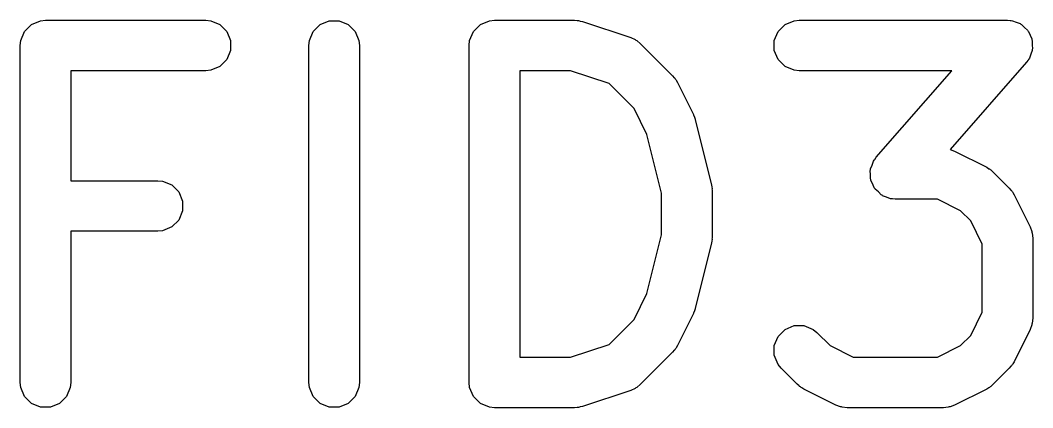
# Model space of a CAD drawing. Extents: x 1.5 to 88.5, y 4.3 to 54.6.
# Drawn here: x 85.52 to 88.527, y 4.42 to 5.57 of the extents above; entities that cross this region are included whole.
import ezdxf

# ---------------------------------------------------------------- set-up
doc = ezdxf.new("R2010")
doc.units = 0
doc.layers.add('BLACK', color=7, linetype='CONTINUOUS')

msp = doc.modelspace()

# ---------------------------------------------------------------- linework, layer by layer
at = {"layer": 'BLACK', "linetype": 'CONTINUOUS'}
for p, q in [((85.55357, 5.55754), (85.580606, 5.568739)), ((85.580606, 5.568739), (85.595238, 5.57018)), ((85.595238, 5.57018), (86.071428, 5.57018)), ((86.071428, 5.57018), (86.08606, 5.568739)), ((86.08606, 5.568739), (86.113096, 5.55754)), ((86.410713, 5.55754), (86.437749, 5.568739)), ((86.437749, 5.568739), (86.467013, 5.568739)), ((86.467013, 5.568739), (86.494049, 5.55754)), ((86.886903, 5.55754), (86.913939, 5.568739)), ((86.913939, 5.568739), (86.928571, 5.57018)), ((86.928571, 5.57018), (87.166666, 5.57018)), ((87.166666, 5.57018), (87.174071, 5.56945)), ((87.174071, 5.56945), (87.176046, 5.569591)), ((87.176046, 5.569591), (87.178643, 5.569)), ((87.178643, 5.569), (87.181298, 5.568739)), ((87.181298, 5.568739), (87.183129, 5.56798)), ((87.183129, 5.56798), (87.190383, 5.566331)), ((87.190383, 5.566331), (87.33324, 5.518712)), ((87.791665, 5.55754), (87.818701, 5.568739)), ((87.818701, 5.568739), (87.833333, 5.57018)), ((87.833333, 5.57018), (88.45238, 5.57018)), ((88.45238, 5.57018), (88.460118, 5.569417)), ((88.460118, 5.569417), (88.462086, 5.569549)), ((88.462086, 5.569549), (88.463441, 5.56909)), ((88.463441, 5.56909), (88.467012, 5.568739)), ((88.467012, 5.568739), (88.478269, 5.564075)), ((88.478269, 5.564075), (88.489807, 5.560174)), ((85.521679, 5.509812), (85.532878, 5.536848)), ((85.532878, 5.536848), (85.55357, 5.55754)), ((86.113096, 5.55754), (86.133788, 5.536848)), ((86.133788, 5.536848), (86.144987, 5.509812)), ((86.378822, 5.509812), (86.390021, 5.536848)), ((86.390021, 5.536848), (86.410713, 5.55754)), ((86.494049, 5.55754), (86.514741, 5.536848)), ((86.514741, 5.536848), (86.52594, 5.509812)), ((86.855012, 5.509812), (86.866211, 5.536848)), ((86.866211, 5.536848), (86.886903, 5.55754)), ((87.759774, 5.509812), (87.770973, 5.536848)), ((87.770973, 5.536848), (87.791665, 5.55754)), ((88.489807, 5.560174), (88.491711, 5.558508)), ((88.491711, 5.558508), (88.494048, 5.55754)), ((88.494048, 5.55754), (88.502658, 5.548929)), ((88.502658, 5.548929), (88.511831, 5.540904)), ((88.511831, 5.540904), (88.512953, 5.538634)), ((88.512953, 5.538634), (88.51474, 5.536848)), ((88.51474, 5.536848), (88.5194, 5.525597)), ((85.520238, 5.49518), (85.521679, 5.509812)), ((86.144987, 5.509812), (86.144987, 5.480548)), ((86.377381, 5.49518), (86.378822, 5.509812)), ((86.52594, 5.509812), (86.527381, 5.49518)), ((86.853571, 5.49518), (86.855012, 5.509812)), ((87.33324, 5.518712), (87.346665, 5.512718)), ((87.346665, 5.512718), (87.3487, 5.510952)), ((87.3487, 5.510952), (87.351191, 5.509921)), ((87.351191, 5.509921), (87.362556, 5.500594)), ((87.759774, 5.480548), (87.759774, 5.509812)), ((88.5194, 5.525597), (88.524803, 5.514672)), ((88.524803, 5.514672), (88.524971, 5.512148)), ((88.524971, 5.512148), (88.525939, 5.509812)), ((88.525939, 5.509812), (88.525939, 5.497627)), ((85.520238, 4.49518), (85.520238, 5.49518)), ((86.144987, 5.480548), (86.133788, 5.453512)), ((86.377381, 4.49518), (86.377381, 5.49518)), ((86.527381, 5.49518), (86.527381, 4.49518)), ((86.853571, 4.49518), (86.853571, 5.49518)), ((87.362556, 5.500594), (87.457794, 5.405356)), ((87.770973, 5.453512), (87.759774, 5.480548)), ((88.525939, 5.480548), (88.521275, 5.46929)), ((88.525939, 5.497627), (88.526749, 5.485474)), ((88.526749, 5.485474), (88.525939, 5.483078)), ((88.525939, 5.483078), (88.525939, 5.480548)), ((86.133788, 5.453512), (86.113096, 5.43282)), ((87.791665, 5.43282), (87.770973, 5.453512)), ((88.508823, 5.445792), (88.281927, 5.186482)), ((88.513344, 5.452116), (88.508823, 5.445792)), ((88.51474, 5.453512), (88.513344, 5.452116)), ((88.515288, 5.454835), (88.51474, 5.453512)), ((88.517374, 5.457753), (88.515288, 5.454835)), ((88.521275, 5.46929), (88.517374, 5.457753)), ((86.071428, 5.42018), (85.670238, 5.42018)), ((85.670238, 5.42018), (85.670238, 5.09399)), ((86.08606, 5.421621), (86.071428, 5.42018)), ((86.113096, 5.43282), (86.08606, 5.421621)), ((87.154496, 5.42018), (87.003571, 5.42018)), ((87.003571, 5.42018), (87.003571, 4.57018)), ((87.269009, 5.382008), (87.154496, 5.42018)), ((87.818701, 5.421621), (87.791665, 5.43282)), ((87.833333, 5.42018), (87.818701, 5.421621)), ((88.287098, 5.42018), (87.833333, 5.42018)), ((88.062604, 5.163616), (88.287098, 5.42018)), ((87.457794, 5.405356), (87.462514, 5.399605)), ((87.462514, 5.399605), (87.464011, 5.398307)), ((87.464011, 5.398307), (87.46543, 5.396052)), ((87.46543, 5.396052), (87.467122, 5.393991)), ((87.467122, 5.393991), (87.46788, 5.392158)), ((87.46788, 5.392158), (87.471843, 5.385864)), ((87.471843, 5.385864), (87.519462, 5.290626)), ((87.343122, 5.307896), (87.269009, 5.382008)), ((87.381615, 5.230909), (87.343122, 5.307896)), ((87.519462, 5.290626), (87.519871, 5.289556)), ((87.519871, 5.289556), (87.520194, 5.289121)), ((87.520194, 5.289121), (87.522386, 5.282984)), ((87.522386, 5.282984), (87.524717, 5.276895)), ((87.524717, 5.276895), (87.524755, 5.276354)), ((87.524755, 5.276354), (87.525141, 5.275275)), ((87.525141, 5.275275), (87.57276, 5.084799)), ((87.424999, 5.057375), (87.381615, 5.230909)), ((88.281927, 5.186482), (88.295445, 5.18131)), ((88.295445, 5.18131), (88.390683, 5.133691)), ((88.050151, 5.140117), (88.054053, 5.151655)), ((88.054053, 5.151655), (88.056138, 5.154572)), ((88.056138, 5.154572), (88.056687, 5.155896)), ((88.056687, 5.155896), (88.058082, 5.157291)), ((88.058082, 5.157291), (88.062604, 5.163616)), ((88.044678, 5.123934), (88.045488, 5.126329)), ((88.045488, 5.11178), (88.044678, 5.123934)), ((88.045488, 5.12886), (88.050151, 5.140117)), ((88.045488, 5.126329), (88.045488, 5.12886)), ((88.390683, 5.133691), (88.396982, 5.129726)), ((88.396982, 5.129726), (88.39881, 5.128969)), ((88.39881, 5.128969), (88.400866, 5.12728)), ((88.400866, 5.12728), (88.403126, 5.125859)), ((88.403126, 5.125859), (88.404425, 5.12436)), ((88.404425, 5.12436), (88.410175, 5.119642)), ((88.410175, 5.119642), (88.457794, 5.072023)), ((85.670238, 5.09399), (85.928571, 5.09399)), ((85.928571, 5.09399), (85.943203, 5.092549)), ((85.943203, 5.092549), (85.970239, 5.08135)), ((87.57276, 5.084799), (87.573135, 5.082262)), ((87.573135, 5.082262), (87.573558, 5.081241)), ((88.045488, 5.099596), (88.045488, 5.11178)), ((88.046455, 5.097259), (88.045488, 5.099596)), ((88.046624, 5.094736), (88.046455, 5.097259)), ((88.052026, 5.08381), (88.046624, 5.094736)), ((88.056687, 5.07256), (88.052026, 5.08381)), ((85.970239, 5.08135), (85.990931, 5.060658)), ((85.990931, 5.060658), (86.00213, 5.033622)), ((87.424999, 4.932986), (87.424999, 5.057375)), ((87.573558, 5.081241), (87.5741, 5.075728)), ((87.5741, 5.075728), (87.57491, 5.070255)), ((87.57491, 5.070255), (87.574747, 5.069162)), ((87.574747, 5.069162), (87.574999, 5.066609)), ((87.574999, 5.066609), (87.574999, 4.923752)), ((88.058473, 5.070773), (88.056687, 5.07256)), ((88.059596, 5.068504), (88.058473, 5.070773)), ((88.068768, 5.060478), (88.059596, 5.068504)), ((88.077379, 5.051868), (88.068768, 5.060478)), ((88.457794, 5.072023), (88.462512, 5.066273)), ((88.462512, 5.066273), (88.464011, 5.064974)), ((88.464011, 5.064974), (88.465432, 5.062714)), ((88.465432, 5.062714), (88.467121, 5.060658)), ((88.467121, 5.060658), (88.467878, 5.05883)), ((88.467878, 5.05883), (88.471843, 5.052531)), ((88.471843, 5.052531), (88.519462, 4.957293)), ((86.00213, 5.033622), (86.00213, 5.004358)), ((88.079715, 5.050899), (88.077379, 5.051868)), ((88.08162, 5.049234), (88.079715, 5.050899)), ((88.093157, 5.045332), (88.08162, 5.049234)), ((88.104415, 5.040669), (88.093157, 5.045332)), ((88.107985, 5.040317), (88.104415, 5.040669)), ((88.109341, 5.039859), (88.107985, 5.040317)), ((88.111308, 5.03999), (88.109341, 5.039859)), ((88.119047, 5.039228), (88.111308, 5.03999)), ((88.244199, 5.039228), (88.119047, 5.039228)), ((88.312715, 5.00497), (88.244199, 5.039228)), ((86.00213, 5.004358), (85.990931, 4.977322)), ((88.343122, 4.974563), (88.312715, 5.00497)), ((85.990931, 4.977322), (85.970239, 4.95663)), ((88.37738, 4.906047), (88.343122, 4.974563)), ((85.928571, 4.94399), (85.670238, 4.94399)), ((85.670238, 4.94399), (85.670238, 4.49518)), ((85.943203, 4.945431), (85.928571, 4.94399)), ((85.970239, 4.95663), (85.943203, 4.945431)), ((87.381615, 4.759452), (87.424999, 4.932986)), ((88.519462, 4.957293), (88.524717, 4.943562)), ((88.524717, 4.943562), (88.524908, 4.940872)), ((88.524908, 4.940872), (88.525939, 4.938384)), ((88.525939, 4.938384), (88.52738, 4.923752)), ((87.57276, 4.905562), (87.525141, 4.715086)), ((87.573135, 4.908098), (87.57276, 4.905562)), ((87.573558, 4.90912), (87.573135, 4.908098)), ((87.5741, 4.914632), (87.573558, 4.90912)), ((87.57491, 4.920106), (87.5741, 4.914632)), ((87.574999, 4.923752), (87.574747, 4.921198)), ((87.574747, 4.921198), (87.57491, 4.920106)), ((88.37738, 4.703362), (88.37738, 4.906047)), ((88.52738, 4.923752), (88.52738, 4.685657)), ((87.343122, 4.682465), (87.381615, 4.759452)), ((87.519462, 4.699735), (87.471843, 4.604497)), ((87.519871, 4.700804), (87.519462, 4.699735)), ((87.520194, 4.70124), (87.519871, 4.700804)), ((87.522386, 4.707376), (87.520194, 4.70124)), ((87.524717, 4.713466), (87.522386, 4.707376)), ((87.524755, 4.714006), (87.524717, 4.713466)), ((87.525141, 4.715086), (87.524755, 4.714006)), ((88.343122, 4.634846), (88.37738, 4.703362)), ((87.269008, 4.608351), (87.343122, 4.682465)), ((87.791665, 4.652779), (87.818702, 4.663978)), ((87.818702, 4.663978), (87.847964, 4.663978)), ((87.847964, 4.663978), (87.875001, 4.652779)), ((88.524717, 4.665847), (88.519462, 4.652116)), ((88.524908, 4.668536), (88.524717, 4.665847)), ((88.525939, 4.671025), (88.524908, 4.668536)), ((88.52738, 4.685657), (88.525939, 4.671025)), ((87.759774, 4.60505), (87.770973, 4.632087)), ((87.770973, 4.632087), (87.791665, 4.652779)), ((87.875001, 4.652779), (87.886366, 4.643452)), ((87.886366, 4.643452), (87.925378, 4.604439)), ((88.312714, 4.604438), (88.343122, 4.634846)), ((88.519462, 4.652116), (88.471843, 4.556878)), ((87.154495, 4.57018), (87.269008, 4.608351)), ((87.471843, 4.604497), (87.46788, 4.598202)), ((87.759774, 4.575788), (87.759774, 4.60505)), ((87.925378, 4.604439), (87.993896, 4.57018)), ((88.244198, 4.57018), (88.312714, 4.604438)), ((87.457794, 4.585005), (87.362556, 4.489767)), ((87.462514, 4.590755), (87.457794, 4.585005)), ((87.464011, 4.592054), (87.462514, 4.590755)), ((87.46543, 4.594308), (87.464011, 4.592054)), ((87.467122, 4.59637), (87.46543, 4.594308)), ((87.46788, 4.598202), (87.467122, 4.59637)), ((87.770973, 4.548751), (87.759774, 4.575788)), ((87.003571, 4.57018), (87.154495, 4.57018)), ((87.7803, 4.537386), (87.770973, 4.548751)), ((87.993896, 4.57018), (88.244198, 4.57018)), ((88.462512, 4.543135), (88.457794, 4.537386)), ((88.464011, 4.544435), (88.462512, 4.543135)), ((88.465432, 4.546694), (88.464011, 4.544435)), ((88.467121, 4.548751), (88.465432, 4.546694)), ((88.467878, 4.550578), (88.467121, 4.548751)), ((88.471843, 4.556878), (88.467878, 4.550578)), ((87.827919, 4.489767), (87.7803, 4.537386)), ((88.457794, 4.537386), (88.410175, 4.489767)), ((85.521679, 4.480548), (85.520238, 4.49518)), ((85.670238, 4.49518), (85.668797, 4.480548)), ((86.378822, 4.480548), (86.377381, 4.49518)), ((86.527381, 4.49518), (86.52594, 4.480548)), ((86.855012, 4.480548), (86.853571, 4.49518)), ((87.362556, 4.489767), (87.351191, 4.48044)), ((87.833671, 4.485046), (87.827919, 4.489767)), ((87.834968, 4.483551), (87.833671, 4.485046)), ((87.837223, 4.482131), (87.834968, 4.483551)), ((87.839284, 4.48044), (87.837223, 4.482131)), ((88.400867, 4.482128), (88.39881, 4.48044)), ((88.403127, 4.483551), (88.400867, 4.482128)), ((88.404426, 4.485049), (88.403127, 4.483551)), ((88.410175, 4.489767), (88.404426, 4.485049)), ((85.532878, 4.453512), (85.521679, 4.480548)), ((85.55357, 4.43282), (85.532878, 4.453512)), ((85.657598, 4.453512), (85.636906, 4.43282)), ((85.668797, 4.480548), (85.657598, 4.453512)), ((86.390021, 4.453512), (86.378822, 4.480548)), ((86.410713, 4.43282), (86.390021, 4.453512)), ((86.514741, 4.453512), (86.494049, 4.43282)), ((86.52594, 4.480548), (86.514741, 4.453512)), ((86.866211, 4.453512), (86.855012, 4.480548)), ((86.886903, 4.43282), (86.866211, 4.453512)), ((87.333241, 4.471649), (87.190384, 4.424029)), ((87.346666, 4.477643), (87.333241, 4.471649)), ((87.348702, 4.479409), (87.346666, 4.477643)), ((87.351191, 4.48044), (87.348702, 4.479409)), ((87.841112, 4.479682), (87.839284, 4.48044)), ((87.84741, 4.475718), (87.841112, 4.479682)), ((87.942649, 4.428098), (87.84741, 4.475718)), ((88.390684, 4.475718), (88.295446, 4.428098)), ((88.396982, 4.479683), (88.390684, 4.475718)), ((88.39881, 4.48044), (88.396982, 4.479683)), ((85.580606, 4.421621), (85.55357, 4.43282)), ((85.60987, 4.421621), (85.580606, 4.421621)), ((85.636906, 4.43282), (85.60987, 4.421621)), ((86.437749, 4.421621), (86.410713, 4.43282)), ((86.467013, 4.421621), (86.437749, 4.421621)), ((86.494049, 4.43282), (86.467013, 4.421621)), ((86.913939, 4.421621), (86.886903, 4.43282)), ((86.928571, 4.42018), (86.913939, 4.421621)), ((87.174071, 4.420909), (87.166666, 4.42018)), ((87.176047, 4.420769), (87.174071, 4.420909)), ((87.178644, 4.421359), (87.176047, 4.420769)), ((87.181298, 4.421621), (87.178644, 4.421359)), ((87.183128, 4.422379), (87.181298, 4.421621)), ((87.190384, 4.424029), (87.183128, 4.422379)), ((87.95638, 4.422843), (87.942649, 4.428098)), ((87.959069, 4.422651), (87.95638, 4.422843)), ((87.961558, 4.421621), (87.959069, 4.422651)), ((87.97619, 4.42018), (87.961558, 4.421621)), ((88.276536, 4.421621), (88.261904, 4.42018)), ((88.279024, 4.422651), (88.276536, 4.421621)), ((88.281714, 4.422843), (88.279024, 4.422651)), ((88.295446, 4.428098), (88.281714, 4.422843)), ((87.166666, 4.42018), (86.928571, 4.42018)), ((88.261904, 4.42018), (87.97619, 4.42018))]:
    msp.add_line(p, q, dxfattribs=at)

doc.saveas('drawing.dxf')
